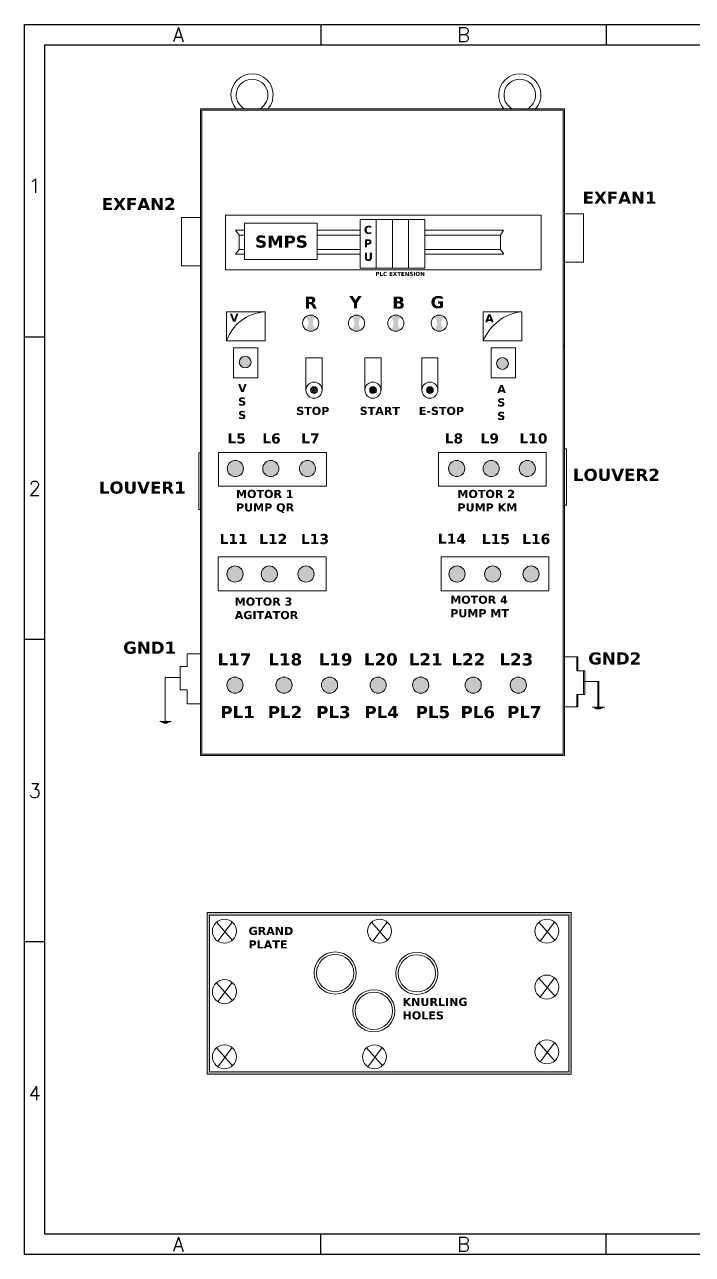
# Model space of a CAD drawing. Header units: millimetres. Extents: x -9791142 to 63260, y -4809864 to 11955173.
# Drawn here: x 13476 to 15128, y -10919 to -7876 of the extents above; entities that cross this region are included whole.
import ezdxf

# ---------------------------------------------------------------- set-up
doc = ezdxf.new("R2010")
doc.units = ezdxf.units.MM
doc.header["$LTSCALE"] = 5
doc.styles.add('style2', font='verdana.ttf')

msp = doc.modelspace()

# ---------------------------------------------------------------- hatches: boundary and pattern name
at = {"lineweight": 9, "ltscale": 5}
h = msp.add_hatch(color=256, dxfattribs=at)
h.set_gradient(color1=(99, 100, 102), color2=(147, 149, 152), name='INVCYLINDER')
h.paths.add_polyline_path([(14811.5, -9684.3), (14811.5, -8084.3), (13911.5, -8084.3), (13911.5, -9684.3)])
h.paths.add_polyline_path([(14808.5, -9681.3), (14808.5, -8087.3), (13914.5, -8087.3), (13914.5, -9681.3)], flags=16)
h = msp.add_hatch(color=256, dxfattribs=at)
h.set_gradient(color1=(241, 235, 31), color2=(244, 238, 81))
h.paths.add_polyline_path([(14178.5, -8614.5, -0.224931), (14171.2, -8630, 0.355799), (14196.4, -8630, -0.226054), (14189, -8614.5, -0.226054), (14196.4, -8598.9, 0.355799), (14171.2, -8599, -0.224931)])
h = msp.add_hatch(color=256, dxfattribs=at)
h.set_gradient(color1=(241, 235, 31), color2=(244, 238, 81))
h.paths.add_polyline_path([(14291.9, -8614.5, -0.224931), (14284.5, -8630, 0.355799), (14309.8, -8630, -0.226054), (14302.4, -8614.5, -0.226054), (14309.8, -8598.9, 0.355799), (14284.5, -8599, -0.224931)])
h = msp.add_hatch(color=256, dxfattribs=at)
h.set_gradient(color1=(241, 235, 31), color2=(244, 238, 81))
h.paths.add_polyline_path([(14388.8, -8614.5, -0.224931), (14381.5, -8630, 0.355799), (14406.8, -8630, -0.226054), (14399.4, -8614.5, -0.226054), (14406.8, -8598.9, 0.355799), (14381.5, -8599, -0.224931)])
h = msp.add_hatch(color=256, dxfattribs=at)
h.set_gradient(color1=(241, 235, 31), color2=(244, 238, 81))
h.paths.add_polyline_path([(14496.1, -8614.5, -0.224931), (14488.8, -8630, 0.355799), (14514.1, -8630, -0.226054), (14506.7, -8614.5, -0.226054), (14514.1, -8598.9, 0.355799), (14488.8, -8599, -0.224931)])
h = msp.add_hatch(color=256, dxfattribs=at)
h.set_gradient(color2=(0, 0, 0), name='INVCYLINDER')
h.paths.add_polyline_path([(14007.2, -8710.8, 1), (14036.2, -8710.8, 1)])
h.paths.add_polyline_path([(14643.5, -8714.3, 1), (14672.6, -8714.3, 1)])
at = {"lineweight": 9, "ltscale": 5, "true_color": 0xcd2027}
h = msp.add_hatch(dxfattribs=at)
h.set_pattern_fill('GOST_WOOD', color=242, style=0)
h.set_pattern_definition([(90, (249.8844, -112.375), (6, -4e-16), [10, -2]), (90, (251.8844, -114.375), (6, -4e-16), [6, -1.5, 3, -1.5]), (90, (253.8844, -117.375), (6, -4e-16), [10, -2])])
h.paths.add_polyline_path([(14200.5, -8780.2, 1), (14183.5, -8780.2, 1)])
at = {"lineweight": 9, "ltscale": 5}
h = msp.add_hatch(color=256, dxfattribs=at)
h.set_gradient(color1=(19, 155, 72), color2=(19, 155, 72))
h.paths.add_polyline_path([(14329.2, -8780.2, 1), (14346.2, -8780.2, 1)])
h = msp.add_hatch(color=256, dxfattribs=at)
h.set_gradient(color1=(205, 32, 39), color2=(237, 31, 36))
h.paths.add_polyline_path([(14487, -8780.2, 1), (14470, -8780.2, 1)])
h = msp.add_hatch(color=256, dxfattribs=at)
h.set_gradient(color2=(0, 0, 0))
h.paths.add_polyline_path([(14017.4, -8974.2, 1), (13977.4, -8974.2, 1)])
h.paths.add_polyline_path([(14105, -8974.2, 1), (14065, -8974.2, 1)])
h.paths.add_polyline_path([(14195.9, -8974.2, 1), (14155.9, -8974.2, 1)])
h.paths.add_polyline_path([(14525.6, -8974.2, 1), (14565.6, -8974.2, 1)])
h.paths.add_polyline_path([(14651, -8974.2, 1), (14611, -8974.2, 1)])
h.paths.add_polyline_path([(14740.1, -8974.2, 1), (14700.1, -8974.2, 1)])
h.paths.add_polyline_path([(13977.4, -9235.3, 1), (14017.4, -9235.3, 1)])
h.paths.add_polyline_path([(14062.2, -9235.3, 1), (14102.2, -9235.3, 1)])
h.paths.add_polyline_path([(14153, -9235.3, 1), (14193, -9235.3, 1)])
h.paths.add_polyline_path([(14566.5, -9235.3, 1), (14526.5, -9235.3, 1)])
h.paths.add_polyline_path([(14654.6, -9235.3, 1), (14614.6, -9235.3, 1)])
h.paths.add_polyline_path([(14749.6, -9235.3, 1), (14709.6, -9235.3, 1)])
h = msp.add_hatch(color=256, dxfattribs=at)
h.set_gradient(color1=(99, 100, 102), color2=(199, 200, 202), name='CYLINDER')
h.paths.add_polyline_path([(13976.5, -9510.1, 1), (14016.5, -9510.1, 1)])
h.paths.add_polyline_path([(14137.7, -9510.1, 1), (14097.7, -9510.1, 1)])
h.paths.add_polyline_path([(14250.4, -9510.1, 1), (14210.4, -9510.1, 1)])
h.paths.add_polyline_path([(14330.5, -9510.1, 1), (14370.5, -9510.1, 1)])
h.paths.add_polyline_path([(14475.8, -9510.1, 1), (14435.8, -9510.1, 1)])
h.paths.add_polyline_path([(14565.7, -9510.1, 1), (14605.7, -9510.1, 1)])
h.paths.add_polyline_path([(14717.2, -9510.1, 1), (14677.2, -9510.1, 1)])
h = msp.add_hatch(color=256, dxfattribs=at)
h.set_gradient(color1=(147, 149, 152), color2=(199, 200, 202), name='CYLINDER')
h.paths.add_polyline_path([(13927.7, -10073), (13927.7, -10473), (14827.7, -10473), (14827.7, -10073)])
h.paths.add_polyline_path([(14821.7, -10079), (14821.7, -10467), (13933.7, -10467), (13933.7, -10079)], flags=16)

# ---------------------------------------------------------------- linework, layer by layer
at = {"color": 6}
for p, q in [((14209.1, -7875.7), (14209.1, -7925.7)), ((14914.5, -7875.7), (14914.5, -7925.7)), ((13526.3, -8649), (13476.3, -8649)), ((13526.3, -9397.2), (13476.3, -9397.2)), ((13526.3, -10145.5), (13476.3, -10145.5)), ((14209.1, -10918.7), (14209.1, -10868.7)), ((14914.5, -10918.7), (14914.5, -10868.7))]:
    msp.add_line(p, q, dxfattribs=at)
at = {"lineweight": 9, "ltscale": 5}
for p, q in [((13997.5, -8384.6), (14006.9, -8396.5)), ((14006.9, -8396.5), (14006.6, -8431.9)), ((14006.9, -8396.5), (14019.8, -8396.5)), ((14199.8, -8396.5), (14306, -8396.5)), ((14346, -8396.5), (14346, -8396.5)), ((14386, -8396.5), (14386, -8396.5)), ((14426, -8396.5), (14426, -8396.5)), ((14466, -8396.5), (14653.2, -8396.5)), ((14653.1, -8396.6), (14652.8, -8431.9)), ((14660.6, -8384.1), (14653.1, -8396.6)), ((14006.6, -8431.9), (13997.5, -8443.5)), ((14019.8, -8431.9), (14006.6, -8431.9)), ((14306, -8431.9), (14199.8, -8431.9)), ((14346, -8431.9), (14346, -8431.9)), ((14386, -8431.9), (14386, -8431.9)), ((14426, -8431.9), (14426, -8431.9)), ((14652.8, -8431.9), (14466, -8431.9)), ((14652.8, -8431.9), (14661, -8443.6)), ((13860.8, -9491.6), (13823.6, -9491.6)), ((13823.6, -9491.6), (13823.6, -9599.8)), ((14858.7, -9501.4), (14893.9, -9501.4)), ((14861.4, -9501.4), (14896.6, -9501.4)), ((14893.9, -9501.4), (14893.9, -9564.3)), ((14896.6, -9501.4), (14896.6, -9564.3)), ((14880.1, -9564.3), (14908.2, -9564.3)), ((14882.8, -9564.3), (14910.9, -9564.3)), ((14884.4, -9566.2), (14903.6, -9566.2)), ((14887.2, -9566.2), (14906.3, -9566.2)), ((14887.2, -9567.8), (14899.6, -9567.8)), ((14889.9, -9567.8), (14902.3, -9567.8)), ((14890.7, -9569.1), (14897.6, -9569.1)), ((14893.4, -9569.1), (14900.4, -9569.1)), ((13810.8, -9599.8), (13838.9, -9599.8)), ((13815.2, -9601.7), (13834.3, -9601.7)), ((13818, -9603.3), (13830.3, -9603.3)), ((13821.5, -9604.6), (13828.4, -9604.6)), ((13950.5, -10097), (13987.2, -10137.5)), ((13989.6, -10096.3), (13954, -10143.7)), ((14333.9, -10097), (14370.6, -10137.5)), ((14373.1, -10096.3), (14337.4, -10143.7)), ((14747.8, -10097), (14784.6, -10137.5)), ((14787, -10096.3), (14751.4, -10143.7)), ((13987.2, -10137.5), (13990.4, -10140.9)), ((14370.6, -10137.5), (14373.9, -10140.9)), ((14784.6, -10137.5), (14787.8, -10140.9)), ((13950.5, -10246.6), (13987.2, -10287.1)), ((13989.6, -10245.9), (13954, -10293.3)), ((14747.8, -10235.2), (14784.6, -10275.7)), ((14787, -10234.5), (14751.4, -10281.9)), ((14784.6, -10275.7), (14787.8, -10279.1)), ((13987.2, -10287.1), (13990.4, -10290.5)), ((14747.8, -10395.6), (14784.6, -10436.1)), ((14787, -10395), (14751.4, -10442.4)), ((13950.5, -10407.7), (13987.2, -10448.2)), ((13989.6, -10407.1), (13954, -10454.5)), ((14321.6, -10407.7), (14358.3, -10448.2)), ((14360.8, -10407.1), (14325.1, -10454.5)), ((14784.6, -10436.1), (14787.8, -10439.5)), ((13987.2, -10448.2), (13990.4, -10451.6)), ((14358.3, -10448.2), (14361.6, -10451.6)), ((13678.9, -10497), (13678.9, -10497))]:
    msp.add_line(p, q, dxfattribs=at)
at = {"color": 240}
for points in [[(13476.3, -7875.7), (17763.4, -7875.7), (17763.4, -10918.7), (13476.3, -10918.7)], [(13526.3, -7925.7), (17713.4, -7925.7), (17713.4, -10868.7), (13526.3, -10868.7)]]:
    msp.add_lwpolyline(points, close=True, dxfattribs=at)
at = {"lineweight": 9, "ltscale": 5}
for points in [[(13911.5, -9684.3), (13911.5, -8084.3), (14811.5, -8084.3), (14811.5, -9684.3)], [(13914.5, -9681.3), (13914.5, -8087.3), (14808.5, -8087.3), (14808.5, -9681.3)], [(13973.4, -8347.5), (14753.6, -8347.5), (14753.6, -8482.1), (13973.4, -8482.1)], [(14199.8, -8367.1), (14199.8, -8457.1), (14019.8, -8457.1), (14019.8, -8367.1)], [(14306, -8358.1), (14306, -8478.1), (14346, -8478.1), (14346, -8358.1)], [(14346, -8358.1), (14346, -8478.1), (14386, -8478.1), (14386, -8358.1)], [(14386, -8358.1), (14386, -8478.1), (14426, -8478.1), (14426, -8358.1)], [(14426, -8358.1), (14426, -8478.1), (14466, -8478.1), (14466, -8358.1)], [(13975.8, -8658.5), (14070.8, -8658.5), (14070.8, -8586.5), (13975.8, -8586.5)], [(14610.5, -8658.5), (14705.5, -8658.5), (14705.5, -8586.5), (14610.5, -8586.5)], [(13992.7, -8675.1), (14052.7, -8675.1), (14052.7, -8750.1), (13992.7, -8750.1)], [(14630.3, -8675.1), (14690.3, -8675.1), (14690.3, -8750.1), (14630.3, -8750.1)], [(13955.9, -8934.3), (14222.5, -8934.3), (14222.5, -9017.9), (13955.9, -9017.9)], [(14499.8, -8934.3), (14766.4, -8934.3), (14766.4, -9017.9), (14499.8, -9017.9)], [(13955, -9192.9), (14221.6, -9192.9), (14221.6, -9276.5), (13955, -9276.5)], [(14506.1, -9192.9), (14772.7, -9192.9), (14772.7, -9276.5), (14506.1, -9276.5)], [(14827.7, -10073), (14827.7, -10473), (13927.7, -10473), (13927.7, -10073)], [(14821.7, -10079), (14821.7, -10467), (13933.7, -10467), (13933.7, -10079)]]:
    msp.add_lwpolyline(points, close=True, dxfattribs=at)
for points in [[(13911.5, -8352.9), (13864.6, -8352.9), (13864.6, -8472.9), (13911.5, -8472.9)], [(14811.5, -8343.9), (14858.6, -8343.9), (14858.6, -8463.9), (14811.5, -8463.9)], [(13997.5, -8384.6), (13997.5, -8384.1), (14019.8, -8384.1)], [(14199.8, -8384.1), (14306, -8384.1)], [(14346, -8384.1), (14346, -8384.1)], [(14386, -8384.1), (14386, -8384.1)], [(14426, -8384.1), (14426, -8384.1)], [(14466, -8384.1), (14660.8, -8384.1)], [(14019.8, -8443.5), (13997.5, -8443.5)], [(14306, -8443.5), (14199.8, -8443.5)], [(14346, -8443.5), (14346, -8443.5)], [(14386, -8443.5), (14386, -8443.5)], [(14426, -8443.5), (14426, -8443.5)], [(14660.8, -8443.3), (14660.8, -8443.5), (14466, -8443.5)], [(14172.1, -8780.2), (14172, -8780.2), (14172, -8700.2), (14212, -8700.2), (14212, -8780.2), (14211.9, -8780.2)], [(14317.8, -8780.2), (14317.7, -8780.2), (14317.7, -8700.2), (14357.7, -8700.2), (14357.7, -8780.2), (14357.6, -8780.2)], [(14458.6, -8780.2), (14458.5, -8780.2), (14458.5, -8700.2), (14498.5, -8700.2), (14498.5, -8780.2), (14498.4, -8780.2)], [(13911.5, -8935.4), (13907, -8935.4), (13907, -9075.4), (13911.5, -9075.4)], [(14811.5, -9065.2), (14816.4, -9065.2), (14816.4, -8925.2), (14811.5, -8925.2)], [(13878, -9463.7), (13878, -9432.8), (13911.5, -9432.8)], [(13878, -9521.6), (13860.8, -9521.6), (13860.8, -9463.7), (13878, -9463.7)], [(14808.8, -9440.2), (14841.5, -9440.2), (14841.5, -9475)], [(14811.5, -9440.2), (14844.2, -9440.2), (14844.2, -9475)], [(14841.5, -9475), (14858.7, -9475), (14858.7, -9532.9), (14841.5, -9532.9)], [(14844.2, -9475), (14861.4, -9475), (14861.4, -9532.9), (14844.2, -9532.9)], [(13911.5, -9556.4), (13878, -9556.4), (13878, -9521.6)], [(14841.5, -9532.9), (14841.5, -9563.8), (14808.8, -9563.8)], [(14844.2, -9532.9), (14844.2, -9563.8), (14811.5, -9563.8)]]:
    msp.add_lwpolyline(points, dxfattribs=at)
for centre, radius in [((14183.8, -8614.5), 20), ((14297.2, -8614.5), 20), ((14394.2, -8614.5), 20), ((14501.5, -8614.5), 20), ((14021.7, -8710.8), 14.5), ((14658, -8714.3), 14.5), ((14192, -8780.2), 19.9), ((14337.7, -8780.2), 19.9), ((14478.5, -8780.2), 19.9), ((14192, -8780.2), 8.49), ((14337.7, -8780.2), 8.49), ((14478.5, -8780.2), 8.49), ((13997.4, -8974.2), 20), ((14085, -8974.2), 20), ((14175.9, -8974.2), 20), ((14544.7, -8974.2), 20), ((14630.1, -8974.2), 20), ((14719.3, -8974.2), 20), ((13996.5, -9235.3), 20), ((14081.3, -9235.3), 20), ((14172.1, -9235.3), 20), ((14545.6, -9235.3), 20), ((14633.7, -9235.3), 20), ((14728.7, -9235.3), 20), ((13996.5, -9510.1), 20), ((14117.7, -9510.1), 20), ((14230.4, -9510.1), 20), ((14350.5, -9510.1), 20), ((14455.8, -9510.1), 20), ((14585.7, -9510.1), 20), ((14697.2, -9510.1), 20), ((13970.4, -10119), 29.7), ((14353.8, -10119), 29.7), ((14767.8, -10119), 29.7), ((14244.3, -10222.5), 52.1), ((14244.3, -10222.5), 46.1), ((14446.3, -10223.2), 52.1), ((14446.3, -10223.2), 46.1), ((13970.4, -10268.6), 29.7), ((14767.8, -10257.2), 29.7), ((14339.9, -10315.9), 52.1), ((14339.9, -10315.9), 46.1), ((13970.4, -10429.7), 29.7), ((14341.5, -10429.7), 29.7), ((14767.8, -10417.6), 29.7)]:
    msp.add_circle(centre, radius, dxfattribs=at)
for centre, radius, start, end in [((14038.8, -8049.8), 52.2, 318.6488, 221.3512), ((14700.8, -8049.8), 52.2, 318.6488, 221.3512), ((14038.8, -8049.8), 39.1, 298.1095, 241.8905), ((14700.8, -8049.8), 39.1, 298.1095, 241.8905), ((14076.5, -8692.6), 106.3, 93.0652, 161.2514), ((14717.8, -8701.3), 115.5, 96.1208, 158.2195), ((14717.8, -8602.1), 115.5, 321.7358, 324.2067)]:
    msp.add_arc(centre, radius, start, end, dxfattribs=at)

# ---------------------------------------------------------------- texts
at = {"color": 2, "char_height": 35, "attachment_point": 5, "style": 'style2'}
for s, insert, width in [('{\\Fromans|c0;A}', (13856.5, -7900.7), 705.35), ('{\\Fromans|c0;B}', (14561.8, -7900.7), 705.35), ('{\\Fromans|c0;1}', (13501.3, -8274.8), 50), ('{\\Fromans|c0;2}', (13501.3, -9023.1), 50), ('{\\Fromans|c0;3}', (13501.3, -9771.3), 50), ('{\\Fromans|c0;4}', (13501.3, -10519.6), 50), ('{\\Fromans|c0;A}', (13856.5, -10893.7), 705.35), ('{\\Fromans|c0;B}', (14561.8, -10893.7), 705.35)]:
    msp.add_mtext(s, dxfattribs=dict(at, insert=insert, width=width))
at = {"lineweight": 9, "ltscale": 5, "attachment_point": 1}
for s, width, insert, char_height in [('{\\fVerdana|b1|i0|c0|p34;EXFAN2}', 90.299, (13667, -8304.7), 30), ('{\\fVerdana|b1|i0|c0|p34;EXFAN1}', 90.299, (14856.2, -8289), 30), ('{\\fVerdana|b1|i0|c0|p34;SMPS}', 128.796, (14046.2, -8397.6), 30), ('{\\fVerdana|b1|i0|c0|p34;C\\PP\\PU}', 21.028, (14315.3, -8373.7), 20), ('{\\fVerdana|b1|i0|c0|p34;PLC EXTENSION}', 314.683, (14344, -8487.5), 10), ('{\\fVerdana|b1|i0|c0|p34;R}', 58.758, (14168, -8548.8), 30), ('{\\fVerdana|b1|i0|c0|p34;Y}', 58.758, (14279.5, -8547.5), 30), ('{\\fVerdana|b1|i0|c0|p34;B}', 58.758, (14385.4, -8548.8), 30), ('{\\fVerdana|b1|i0|c0|p34;G}', 58.758, (14480.2, -8547.5), 30), ('{\\fVerdana|b1|i0|c0|p34;V}', 58.758, (13983.9, -8590.8), 20), ('{\\fVerdana|b1|i0|c0|p34;A}', 58.758, (14615.2, -8592.5), 20), ('{\\fVerdana|b1|i0|c0|p34;V\\PS\\PS}', 63.476, (14004.3, -8765), 20), ('{\\fVerdana|b1|i0|c0|p34;A\\PS\\PS}', 63.476, (14645.1, -8767.3), 20), ('{\\fVerdana|b1|i0|c0|p34;STOP}', 97.231, (14147.9, -8821.5), 20), ('{\\fVerdana|b1|i0|c0|p34;START}', 97.231, (14304.9, -8821.5), 20), ('{\\fVerdana|b1|i0|c0|p34;E-STOP}', 97.231, (14451, -8821.5), 20), ('{\\fVerdana|b1|i0|c0|p34;L5}', 70.177, (13977.6, -8887.1), 25), ('{\\fVerdana|b1|i0|c0|p34;L6}', 70.177, (14063.9, -8887.1), 25), ('{\\fVerdana|b1|i0|c0|p34;L7}', 70.177, (14160.2, -8887.1), 25), ('{\\fVerdana|b1|i0|c0|p34;L8}', 70.177, (14515, -8887.1), 25), ('{\\fVerdana|b1|i0|c0|p34;L9}', 70.177, (14603.8, -8887.1), 25), ('{\\fVerdana|b1|i0|c0|p34;L10}', 70.177, (14699.8, -8887.1), 25), ('{\\fVerdana|b1|i0|c0|p34;MOTOR 1\\PPUMP QR}', 508.496, (13999, -9027), 20), ('{\\fVerdana|b1|i0|c0|p34;MOTOR 2\\PPUMP KM}', 508.496, (14546.5, -9027), 20), ('{\\fVerdana|b1|i0|c0|p34;L11}', 70.177, (13958.4, -9135.8), 25), ('{\\fVerdana|b1|i0|c0|p34;L12}', 70.177, (14056.4, -9136), 25), ('{\\fVerdana|b1|i0|c0|p34;L13}', 70.177, (14159.6, -9136), 25), ('{\\fVerdana|b1|i0|c0|p34;L14}', 70.177, (14498.1, -9135.3), 25), ('{\\fVerdana|b1|i0|c0|p34;L15}', 70.177, (14607, -9136), 25), ('{\\fVerdana|b1|i0|c0|p34;L16}', 70.177, (14706.6, -9136), 25), ('{\\fVerdana|b1|i0|c0|p34;MOTOR 3\\PAGITATOR}', 508.496, (13995.9, -9293.4), 20), ('{\\fVerdana|b1|i0|c0|p34;MOTOR 4\\PPUMP MT}', 508.496, (14528.7, -9288.8), 20), ('{\\fVerdana|b1|i0|c0|p34;GND1}', 90.299, (13719.9, -9402.4), 30), ('{\\fVerdana|b1|i0|c0|p34;L17}', 109.621, (13953.6, -9431.4), 30), ('{\\fVerdana|b1|i0|c0|p34;L18}', 109.621, (14079, -9431.4), 30), ('{\\fVerdana|b1|i0|c0|p34;L19}', 109.621, (14203.7, -9431.4), 30), ('{\\fVerdana|b1|i0|c0|p34;L20}', 109.621, (14315.4, -9431.4), 30), ('{\\fVerdana|b1|i0|c0|p34;L21}', 109.621, (14426.3, -9431.4), 30), ('{\\fVerdana|b1|i0|c0|p34;L22}', 109.621, (14531.9, -9431.4), 30), ('{\\fVerdana|b1|i0|c0|p34;L23}', 109.621, (14650.4, -9431.4), 30), ('{\\fVerdana|b1|i0|c0|p34;GND2}', 90.299, (14870, -9429.1), 30), ('{\\fVerdana|b1|i0|c0|p34;PL1}', 109.621, (13960.4, -9561.8), 30), ('{\\fVerdana|b1|i0|c0|p34;PL2}', 109.621, (14077.6, -9561.8), 30), ('{\\fVerdana|b1|i0|c0|p34;PL3}', 109.621, (14197.4, -9561.8), 30), ('{\\fVerdana|b1|i0|c0|p34;PL4}', 109.621, (14316.7, -9561.8), 30), ('{\\fVerdana|b1|i0|c0|p34;PL5}', 109.621, (14443.4, -9561.8), 30), ('{\\fVerdana|b1|i0|c0|p34;PL6}', 109.621, (14554.4, -9561.8), 30), ('{\\fVerdana|b1|i0|c0|p34;PL7}', 109.621, (14669.5, -9561.8), 30), ('{\\fVerdana|b1|i0|c0|p34;GRAND PLATE}', 149.446, (14030.1, -10108.3), 20), ('{\\fVerdana|b1|i0|c0|p34;KNURLING HOLES}', 149.446, (14410.9, -10283.9), 20)]:
    msp.add_mtext_dynamic_manual_height_columns(s, width=width, gutter_width=12.5, heights=[0], dxfattribs=dict(at, insert=insert, char_height=char_height))
at = {"lineweight": 9, "ltscale": 5, "char_height": 30, "width": 90.299, "attachment_point": 1}
for s, insert in [('{\\fVerdana|b1|i0|c0|p34;LOUVER2}', (14832.3, -8974.8)), ('{\\fVerdana|b1|i0|c0|p34;LOUVER1}', (13659.9, -9006.3))]:
    msp.add_mtext(s, dxfattribs=dict(at, insert=insert))

doc.saveas('drawing.dxf')
